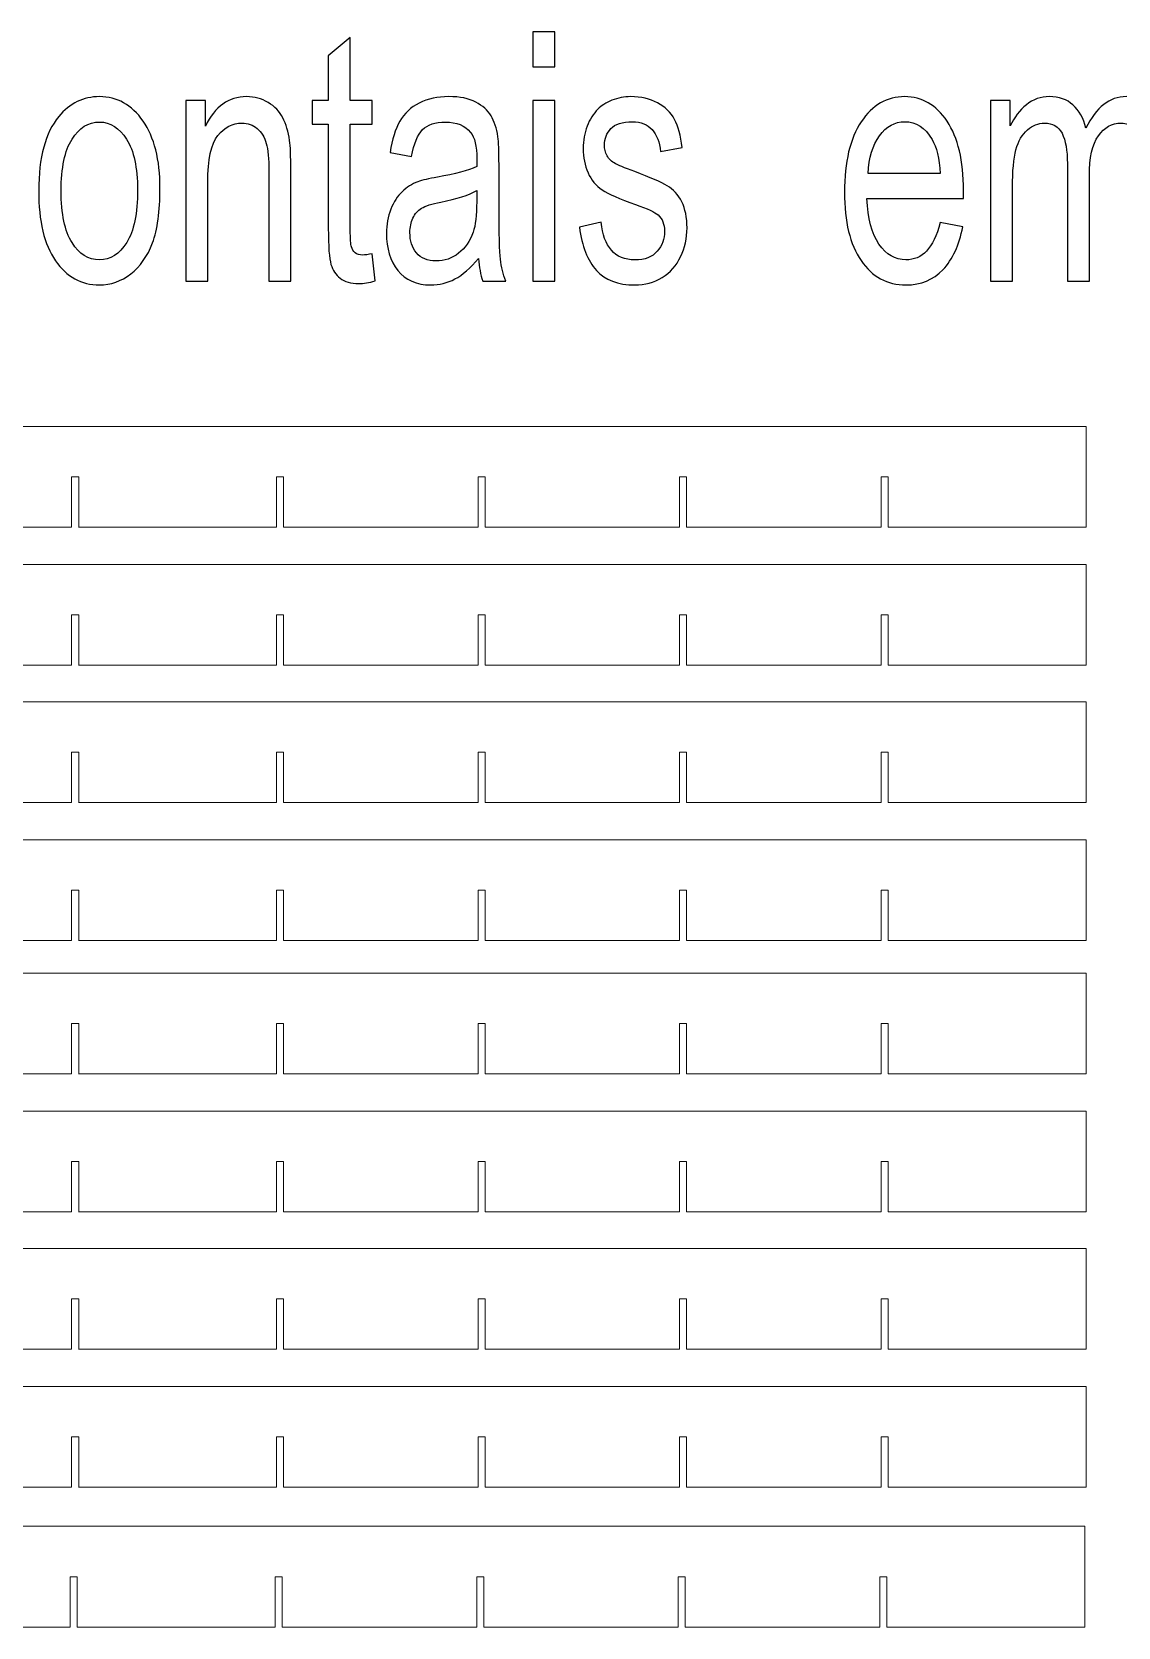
# Model space of a CAD drawing. Header units: millimetres. Extents: x -2444 to 3336, y -980 to 1690.
# Drawn here: x 481 to 1020, y 807 to 1598 of the extents above; entities that cross this region are included whole.
import ezdxf

# ---------------------------------------------------------------- set-up
doc = ezdxf.new("R2010")
doc.units = ezdxf.units.MM
doc.header["$MEASUREMENT"] = 0
doc.layers.add('Camada 1', color=7, linetype='Continuous')

msp = doc.modelspace()

# ---------------------------------------------------------------- linework, layer by layer
at = {"layer": 'Camada 1', "color": 250}
for points, knots in [([(649.6228, 1487.9128), (649.6228, 1487.9128), (651.1094, 1474.503), (651.1094, 1474.503), (651.1094, 1474.503), (648.0538, 1473.6109), (645.3078, 1473.1505), (642.9128, 1473.1505), (642.9128, 1473.1505), (638.9695, 1473.1505), (635.9139, 1474.0138), (633.7254, 1475.7691), (633.7254, 1475.7691), (631.5576, 1477.5245), (630.0297, 1479.7978), (629.1419, 1482.6467), (629.1419, 1482.6467), (628.2542, 1485.4956), (627.8207, 1491.4811), (627.8207, 1500.6032), (627.8207, 1500.6032), (627.8207, 1500.6032), (627.8207, 1552.2282), (627.8207, 1552.2282), (627.8207, 1552.2282), (627.8207, 1552.2282), (619.7686, 1552.2282), (619.7686, 1552.2282), (619.7686, 1552.2282), (619.7686, 1552.2282), (619.7686, 1563.969), (619.7686, 1563.969), (619.7686, 1563.969), (619.7686, 1563.969), (627.8207, 1563.969), (627.8207, 1563.969), (627.8207, 1563.969), (627.8207, 1563.969), (627.8207, 1586.1268), (627.8207, 1586.1268), (627.8207, 1586.1268), (627.8207, 1586.1268), (638.7217, 1595.249), (638.7217, 1595.249), (638.7217, 1595.249), (638.7217, 1595.249), (638.7217, 1563.969), (638.7217, 1563.969), (638.7217, 1563.969), (638.7217, 1563.969), (649.6228, 1563.969), (649.6228, 1563.969), (649.6228, 1563.969), (649.6228, 1563.969), (649.6228, 1552.2282), (649.6228, 1552.2282), (649.6228, 1552.2282), (649.6228, 1552.2282), (638.7217, 1552.2282), (638.7217, 1552.2282), (638.7217, 1552.2282), (638.7217, 1552.2282), (638.7217, 1499.7399), (638.7217, 1499.7399), (638.7217, 1499.7399), (638.7217, 1495.3947), (638.9075, 1492.6034), (639.2998, 1491.366), (639.2998, 1491.366), (639.6714, 1490.1286), (640.2908, 1489.1502), (641.1579, 1488.402), (641.1579, 1488.402), (642.0251, 1487.6826), (643.2638, 1487.3085), (644.8742, 1487.3085), (644.8742, 1487.3085), (646.0717, 1487.3085), (647.6614, 1487.5099), (649.6228, 1487.9128)], [0, 0, 0, 0, 0.04761905, 0.04761905, 0.04761905, 0.04761905, 0.0952381, 0.0952381, 0.0952381, 0.0952381, 0.14285714, 0.14285714, 0.14285714, 0.14285714, 0.19047619, 0.19047619, 0.19047619, 0.19047619, 0.23809524, 0.23809524, 0.23809524, 0.23809524, 0.28571429, 0.28571429, 0.28571429, 0.28571429, 0.33333333, 0.33333333, 0.33333333, 0.33333333, 0.38095238, 0.38095238, 0.38095238, 0.38095238, 0.42857143, 0.42857143, 0.42857143, 0.42857143, 0.47619048, 0.47619048, 0.47619048, 0.47619048, 0.52380952, 0.52380952, 0.52380952, 0.52380952, 0.57142857, 0.57142857, 0.57142857, 0.57142857, 0.61904762, 0.61904762, 0.61904762, 0.61904762, 0.66666667, 0.66666667, 0.66666667, 0.66666667, 0.71428571, 0.71428571, 0.71428571, 0.71428571, 0.76190476, 0.76190476, 0.76190476, 0.76190476, 0.80952381, 0.80952381, 0.80952381, 0.80952381, 0.85714286, 0.85714286, 0.85714286, 0.85714286, 0.9047619, 0.9047619, 0.9047619, 0.9047619, 1, 1, 1, 1]), ([(729.2752, 1580.7169), (729.2752, 1580.7169), (729.2752, 1597.9827), (729.2752, 1597.9827), (729.2752, 1597.9827), (729.2752, 1597.9827), (740.1763, 1597.9827), (740.1763, 1597.9827), (740.1763, 1597.9827), (740.1763, 1597.9827), (740.1763, 1580.7169), (740.1763, 1580.7169), (740.1763, 1580.7169), (740.1763, 1580.7169), (729.2752, 1580.7169), (729.2752, 1580.7169)], [0, 0, 0, 0, 0.2, 0.2, 0.2, 0.2, 0.4, 0.4, 0.4, 0.4, 0.6, 0.6, 0.6, 0.6, 1, 1, 1, 1]), ([(484.0829, 1519.164), (484.0829, 1535.7105), (487.3864, 1547.9693), (494.0137, 1555.9403), (494.0137, 1555.9403), (499.5262, 1562.5589), (506.2774, 1565.8682), (514.2262, 1565.8682), (514.2262, 1565.8682), (523.042, 1565.8682), (530.2682, 1561.8395), (535.8839, 1553.7821), (535.8839, 1553.7821), (541.479, 1545.7535), (544.2868, 1534.617), (544.2868, 1520.4302), (544.2868, 1520.4302), (544.2868, 1508.9196), (543.0481, 1499.8838), (540.5705, 1493.294), (540.5705, 1493.294), (538.093, 1486.7042), (534.48, 1481.582), (529.7314, 1477.9274), (529.7314, 1477.9274), (525.0034, 1474.2728), (519.8213, 1472.4599), (514.2262, 1472.4599), (514.2262, 1472.4599), (505.2245, 1472.4599), (497.9571, 1476.4598), (492.4033, 1484.4884), (492.4033, 1484.4884), (486.8496, 1492.517), (484.0829, 1504.0852), (484.0829, 1519.164)], [0, 0, 0, 0, 0.1, 0.1, 0.1, 0.1, 0.2, 0.2, 0.2, 0.2, 0.3, 0.3, 0.3, 0.3, 0.4, 0.4, 0.4, 0.4, 0.5, 0.5, 0.5, 0.5, 0.6, 0.6, 0.6, 0.6, 0.7, 0.7, 0.7, 0.7, 0.8, 0.8, 0.8, 0.8, 1, 1, 1, 1]), ([(557.0667, 1474.3591), (557.0667, 1474.3591), (557.0667, 1563.969), (557.0667, 1563.969), (557.0667, 1563.969), (557.0667, 1563.969), (566.8529, 1563.969), (566.8529, 1563.969), (566.8529, 1563.969), (566.8529, 1563.969), (566.8529, 1551.2498), (566.8529, 1551.2498), (566.8529, 1551.2498), (571.5602, 1561.005), (578.3734, 1565.8682), (587.2718, 1565.8682), (587.2718, 1565.8682), (591.1533, 1565.8682), (594.7044, 1564.8898), (597.9458, 1562.9618), (597.9458, 1562.9618), (601.1872, 1561.0338), (603.6235, 1558.4727), (605.2339, 1555.336), (605.2339, 1555.336), (606.8443, 1552.1994), (607.9798, 1548.4585), (608.6198, 1544.142), (608.6198, 1544.142), (609.0121, 1541.3219), (609.2186, 1536.4011), (609.2186, 1529.3797), (609.2186, 1529.3797), (609.2186, 1529.3797), (609.2186, 1474.3591), (609.2186, 1474.3591), (609.2186, 1474.3591), (609.2186, 1474.3591), (598.3174, 1474.3591), (598.3174, 1474.3591), (598.3174, 1474.3591), (598.3174, 1474.3591), (598.3174, 1528.8041), (598.3174, 1528.8041), (598.3174, 1528.8041), (598.3174, 1534.9911), (597.9045, 1539.6241), (597.0581, 1542.6744), (597.0581, 1542.6744), (596.2115, 1545.7247), (594.7044, 1548.1707), (592.5572, 1550.0124), (592.5572, 1550.0124), (590.41, 1551.8253), (587.8705, 1552.7462), (584.9801, 1552.7462), (584.9801, 1552.7462), (580.3554, 1552.7462), (576.3708, 1550.703), (573.0054, 1546.588), (573.0054, 1546.588), (569.6401, 1542.5017), (567.9678, 1534.7033), (567.9678, 1523.2503), (567.9678, 1523.2503), (567.9678, 1523.2503), (567.9678, 1474.3591), (567.9678, 1474.3591), (567.9678, 1474.3591), (567.9678, 1474.3591), (557.0667, 1474.3591), (557.0667, 1474.3591)], [0, 0, 0, 0, 0.05263158, 0.05263158, 0.05263158, 0.05263158, 0.10526316, 0.10526316, 0.10526316, 0.10526316, 0.15789474, 0.15789474, 0.15789474, 0.15789474, 0.21052632, 0.21052632, 0.21052632, 0.21052632, 0.26315789, 0.26315789, 0.26315789, 0.26315789, 0.31578947, 0.31578947, 0.31578947, 0.31578947, 0.36842105, 0.36842105, 0.36842105, 0.36842105, 0.42105263, 0.42105263, 0.42105263, 0.42105263, 0.47368421, 0.47368421, 0.47368421, 0.47368421, 0.52631579, 0.52631579, 0.52631579, 0.52631579, 0.57894737, 0.57894737, 0.57894737, 0.57894737, 0.63157895, 0.63157895, 0.63157895, 0.63157895, 0.68421053, 0.68421053, 0.68421053, 0.68421053, 0.73684211, 0.73684211, 0.73684211, 0.73684211, 0.78947368, 0.78947368, 0.78947368, 0.78947368, 0.84210526, 0.84210526, 0.84210526, 0.84210526, 0.89473684, 0.89473684, 0.89473684, 0.89473684, 1, 1, 1, 1]), ([(702.3734, 1485.5819), (698.3268, 1480.7762), (694.4247, 1477.4094), (690.6878, 1475.4238), (690.6878, 1475.4238), (686.9509, 1473.4383), (682.9455, 1472.4599), (678.6511, 1472.4599), (678.6511, 1472.4599), (671.5902, 1472.4599), (666.1603, 1474.8483), (662.3614, 1479.654), (662.3614, 1479.654), (658.5625, 1484.4309), (656.6631, 1490.5602), (656.6631, 1498.0133), (656.6631, 1498.0133), (656.6631, 1502.3874), (657.3857, 1506.3873), (658.8103, 1510.0131), (658.8103, 1510.0131), (660.2555, 1513.639), (662.1343, 1516.5166), (664.4466, 1518.7036), (664.4466, 1518.7036), (666.7797, 1520.8906), (669.3811, 1522.5597), (672.2922, 1523.6819), (672.2922, 1523.6819), (674.4393, 1524.4589), (677.6807, 1525.2071), (681.9958, 1525.9553), (681.9958, 1525.9553), (690.791, 1527.3941), (697.2945, 1529.1495), (701.4443, 1531.1638), (701.4443, 1531.1638), (701.4856, 1533.2357), (701.5063, 1534.5594), (701.5063, 1535.1062), (701.5063, 1535.1062), (701.5063, 1541.2643), (700.474, 1545.6096), (698.4094, 1548.1419), (698.4094, 1548.1419), (695.6222, 1551.5663), (691.4723, 1553.2641), (685.9805, 1553.2641), (685.9805, 1553.2641), (680.8396, 1553.2641), (677.0408, 1551.998), (674.6045, 1549.4944), (674.6045, 1549.4944), (672.1477, 1546.9909), (670.3514, 1542.5593), (669.1746, 1536.1709), (669.1746, 1536.1709), (669.1746, 1536.1709), (658.5212, 1538.2428), (658.5212, 1538.2428), (658.5212, 1538.2428), (659.4916, 1544.6024), (661.0814, 1549.7534), (663.3111, 1553.667), (663.3111, 1553.667), (665.5409, 1557.5806), (668.7617, 1560.5733), (672.9735, 1562.7028), (672.9735, 1562.7028), (677.1646, 1564.8035), (682.0577, 1565.8682), (687.5908, 1565.8682), (687.5908, 1565.8682), (693.0827, 1565.8682), (697.5629, 1564.9761), (701.0108, 1563.1632), (701.0108, 1563.1632), (704.438, 1561.3503), (706.9775, 1559.1057), (708.5879, 1556.372), (708.5879, 1556.372), (710.1983, 1553.6382), (711.3338, 1550.185), (711.9945, 1546.0125), (711.9945, 1546.0125), (712.3454, 1543.4226), (712.5313, 1538.7608), (712.5313, 1532.0559), (712.5313, 1532.0559), (712.5313, 1532.0559), (712.5313, 1511.9124), (712.5313, 1511.9124), (712.5313, 1511.9124), (712.5313, 1497.8407), (712.7583, 1488.9488), (713.2126, 1485.179), (713.2126, 1485.179), (713.6461, 1481.4093), (714.5546, 1477.8123), (715.8759, 1474.3591), (715.8759, 1474.3591), (715.8759, 1474.3591), (704.4793, 1474.3591), (704.4793, 1474.3591), (704.4793, 1474.3591), (703.3851, 1477.5533), (702.6831, 1481.2942), (702.3734, 1485.5819)], [0, 0, 0, 0, 0.03571429, 0.03571429, 0.03571429, 0.03571429, 0.07142857, 0.07142857, 0.07142857, 0.07142857, 0.10714286, 0.10714286, 0.10714286, 0.10714286, 0.14285714, 0.14285714, 0.14285714, 0.14285714, 0.17857143, 0.17857143, 0.17857143, 0.17857143, 0.21428571, 0.21428571, 0.21428571, 0.21428571, 0.25, 0.25, 0.25, 0.25, 0.28571429, 0.28571429, 0.28571429, 0.28571429, 0.32142857, 0.32142857, 0.32142857, 0.32142857, 0.35714286, 0.35714286, 0.35714286, 0.35714286, 0.39285714, 0.39285714, 0.39285714, 0.39285714, 0.42857143, 0.42857143, 0.42857143, 0.42857143, 0.46428571, 0.46428571, 0.46428571, 0.46428571, 0.5, 0.5, 0.5, 0.5, 0.53571429, 0.53571429, 0.53571429, 0.53571429, 0.57142857, 0.57142857, 0.57142857, 0.57142857, 0.60714286, 0.60714286, 0.60714286, 0.60714286, 0.64285714, 0.64285714, 0.64285714, 0.64285714, 0.67857143, 0.67857143, 0.67857143, 0.67857143, 0.71428571, 0.71428571, 0.71428571, 0.71428571, 0.75, 0.75, 0.75, 0.75, 0.78571429, 0.78571429, 0.78571429, 0.78571429, 0.82142857, 0.82142857, 0.82142857, 0.82142857, 0.85714286, 0.85714286, 0.85714286, 0.85714286, 0.89285714, 0.89285714, 0.89285714, 0.89285714, 0.92857143, 0.92857143, 0.92857143, 0.92857143, 1, 1, 1, 1]), ([(729.2752, 1474.3591), (729.2752, 1474.3591), (729.2752, 1563.969), (729.2752, 1563.969), (729.2752, 1563.969), (729.2752, 1563.969), (740.1763, 1563.969), (740.1763, 1563.969), (740.1763, 1563.969), (740.1763, 1563.969), (740.1763, 1474.3591), (740.1763, 1474.3591), (740.1763, 1474.3591), (740.1763, 1474.3591), (729.2752, 1474.3591), (729.2752, 1474.3591)], [0, 0, 0, 0, 0.2, 0.2, 0.2, 0.2, 0.4, 0.4, 0.4, 0.4, 0.6, 0.6, 0.6, 0.6, 1, 1, 1, 1]), ([(752.4607, 1501.1212), (752.4607, 1501.1212), (763.2379, 1503.5384), (763.2379, 1503.5384), (763.2379, 1503.5384), (763.8366, 1497.5241), (765.5296, 1492.9199), (768.2962, 1489.6969), (768.2962, 1489.6969), (771.0627, 1486.5028), (774.9442, 1484.8913), (779.8992, 1484.8913), (779.8992, 1484.8913), (784.9162, 1484.8913), (788.6325, 1486.3013), (791.0688, 1489.1502), (791.0688, 1489.1502), (793.4843, 1491.9703), (794.7024, 1495.3084), (794.7024, 1499.1356), (794.7024, 1499.1356), (794.7024, 1502.56), (793.6082, 1505.265), (791.4404, 1507.2218), (791.4404, 1507.2218), (789.9126, 1508.5743), (786.1963, 1510.2721), (780.2915, 1512.3728), (780.2915, 1512.3728), (772.3222, 1515.1641), (766.8097, 1517.5813), (763.7128, 1519.6245), (763.7128, 1519.6245), (760.6365, 1521.6964), (758.3035, 1524.5165), (756.7138, 1528.1423), (756.7138, 1528.1423), (755.124, 1531.7393), (754.3188, 1535.7393), (754.3188, 1540.1133), (754.3188, 1540.1133), (754.3188, 1544.1132), (754.9795, 1547.7966), (756.2802, 1551.1922), (756.2802, 1551.1922), (757.6016, 1554.5878), (759.3771, 1557.4079), (761.6275, 1559.6525), (761.6275, 1559.6525), (763.3205, 1561.3791), (765.6328, 1562.8467), (768.5439, 1564.0553), (768.5439, 1564.0553), (771.4756, 1565.2639), (774.5932, 1565.8682), (777.9379, 1565.8682), (777.9379, 1565.8682), (782.9755, 1565.8682), (787.3938, 1564.861), (791.1926, 1562.8179), (791.1926, 1562.8179), (795.0122, 1560.8036), (797.82, 1558.041), (799.6368, 1554.5878), (799.6368, 1554.5878), (801.4331, 1551.1059), (802.6925, 1546.4729), (803.3738, 1540.66), (803.3738, 1540.66), (803.3738, 1540.66), (792.7204, 1538.5881), (792.7204, 1538.5881), (792.7204, 1538.5881), (792.2455, 1543.2499), (790.8416, 1546.9045), (788.5293, 1549.5232), (788.5293, 1549.5232), (786.2169, 1552.1418), (782.9548, 1553.4368), (778.7225, 1553.4368), (778.7225, 1553.4368), (773.7467, 1553.4368), (770.175, 1552.2857), (768.0484, 1549.9836), (768.0484, 1549.9836), (765.9219, 1547.6815), (764.8483, 1544.9765), (764.8483, 1541.8974), (764.8483, 1541.8974), (764.8483, 1539.9406), (765.2819, 1538.1565), (766.1696, 1536.5738), (766.1696, 1536.5738), (767.0574, 1534.9623), (768.4407, 1533.6098), (770.3401, 1532.5451), (770.3401, 1532.5451), (771.4344, 1531.9696), (774.6139, 1530.6746), (779.9406, 1528.6603), (779.9406, 1528.6603), (787.6209, 1525.8114), (792.9888, 1523.4517), (796.0444, 1521.6388), (796.0444, 1521.6388), (799.1, 1519.8259), (801.495, 1517.1497), (803.2293, 1513.6965), (803.2293, 1513.6965), (804.9842, 1510.2146), (805.8513, 1505.8981), (805.8513, 1500.7183), (805.8513, 1500.7183), (805.8513, 1495.6825), (804.7983, 1490.9343), (802.6718, 1486.474), (802.6718, 1486.474), (800.5453, 1482.0136), (797.4897, 1478.5605), (793.505, 1476.1145), (793.505, 1476.1145), (789.4997, 1473.6685), (784.9782, 1472.4599), (779.9406, 1472.4599), (779.9406, 1472.4599), (771.5996, 1472.4599), (765.2199, 1474.8771), (760.843, 1479.6827), (760.843, 1479.6827), (756.466, 1484.5172), (753.6788, 1491.6537), (752.4607, 1501.1212)], [0, 0, 0, 0, 0.02941176, 0.02941176, 0.02941176, 0.02941176, 0.05882353, 0.05882353, 0.05882353, 0.05882353, 0.08823529, 0.08823529, 0.08823529, 0.08823529, 0.11764706, 0.11764706, 0.11764706, 0.11764706, 0.14705882, 0.14705882, 0.14705882, 0.14705882, 0.17647059, 0.17647059, 0.17647059, 0.17647059, 0.20588235, 0.20588235, 0.20588235, 0.20588235, 0.23529412, 0.23529412, 0.23529412, 0.23529412, 0.26470588, 0.26470588, 0.26470588, 0.26470588, 0.29411765, 0.29411765, 0.29411765, 0.29411765, 0.32352941, 0.32352941, 0.32352941, 0.32352941, 0.35294118, 0.35294118, 0.35294118, 0.35294118, 0.38235294, 0.38235294, 0.38235294, 0.38235294, 0.41176471, 0.41176471, 0.41176471, 0.41176471, 0.44117647, 0.44117647, 0.44117647, 0.44117647, 0.47058824, 0.47058824, 0.47058824, 0.47058824, 0.5, 0.5, 0.5, 0.5, 0.52941176, 0.52941176, 0.52941176, 0.52941176, 0.55882353, 0.55882353, 0.55882353, 0.55882353, 0.58823529, 0.58823529, 0.58823529, 0.58823529, 0.61764706, 0.61764706, 0.61764706, 0.61764706, 0.64705882, 0.64705882, 0.64705882, 0.64705882, 0.67647059, 0.67647059, 0.67647059, 0.67647059, 0.70588235, 0.70588235, 0.70588235, 0.70588235, 0.73529412, 0.73529412, 0.73529412, 0.73529412, 0.76470588, 0.76470588, 0.76470588, 0.76470588, 0.79411765, 0.79411765, 0.79411765, 0.79411765, 0.82352941, 0.82352941, 0.82352941, 0.82352941, 0.85294118, 0.85294118, 0.85294118, 0.85294118, 0.88235294, 0.88235294, 0.88235294, 0.88235294, 0.91176471, 0.91176471, 0.91176471, 0.91176471, 0.94117647, 0.94117647, 0.94117647, 0.94117647, 1, 1, 1, 1]), ([(931.4205, 1503.3658), (931.4205, 1503.3658), (942.6932, 1501.2939), (942.6932, 1501.2939), (942.6932, 1501.2939), (940.9383, 1492.1717), (937.6555, 1485.0639), (932.8657, 1480.0281), (932.8657, 1480.0281), (928.0758, 1474.9922), (921.9645, 1472.4599), (914.5113, 1472.4599), (914.5113, 1472.4599), (905.138, 1472.4599), (897.7055, 1476.4886), (892.2137, 1484.546), (892.2137, 1484.546), (886.7218, 1492.5746), (883.9759, 1503.8837), (883.9759, 1518.4158), (883.9759, 1518.4158), (883.9759, 1533.4372), (886.7424, 1545.1204), (892.2962, 1553.408), (892.2962, 1553.408), (897.85, 1561.7244), (905.0554, 1565.8682), (913.9126, 1565.8682), (913.9126, 1565.8682), (922.4808, 1565.8682), (929.4797, 1561.8107), (934.9096, 1553.667), (934.9096, 1553.667), (940.3396, 1545.5233), (943.0648, 1534.0702), (943.0648, 1519.3079), (943.0648, 1519.3079), (943.0648, 1518.4158), (943.0442, 1517.0634), (943.0028, 1515.2792), (943.0028, 1515.2792), (943.0028, 1515.2792), (895.1248, 1515.2792), (895.1248, 1515.2792), (895.1248, 1515.2792), (895.5377, 1505.4664), (897.5197, 1497.927), (901.1121, 1492.7185), (901.1121, 1492.7185), (904.6839, 1487.5099), (909.164, 1484.8913), (914.5113, 1484.8913), (914.5113, 1484.8913), (918.496, 1484.8913), (921.9026, 1486.3589), (924.7105, 1489.2941), (924.7105, 1489.2941), (927.539, 1492.2293), (929.7687, 1496.9198), (931.4205, 1503.3658)], [0, 0, 0, 0, 0.0625, 0.0625, 0.0625, 0.0625, 0.125, 0.125, 0.125, 0.125, 0.1875, 0.1875, 0.1875, 0.1875, 0.25, 0.25, 0.25, 0.25, 0.3125, 0.3125, 0.3125, 0.3125, 0.375, 0.375, 0.375, 0.375, 0.4375, 0.4375, 0.4375, 0.4375, 0.5, 0.5, 0.5, 0.5, 0.5625, 0.5625, 0.5625, 0.5625, 0.625, 0.625, 0.625, 0.625, 0.6875, 0.6875, 0.6875, 0.6875, 0.75, 0.75, 0.75, 0.75, 0.8125, 0.8125, 0.8125, 0.8125, 0.875, 0.875, 0.875, 0.875, 1, 1, 1, 1]), ([(956.4641, 1474.3591), (956.4641, 1474.3591), (956.4641, 1563.969), (956.4641, 1563.969), (956.4641, 1563.969), (956.4641, 1563.969), (966.2503, 1563.969), (966.2503, 1563.969), (966.2503, 1563.969), (966.2503, 1563.969), (966.2503, 1551.3073), (966.2503, 1551.3073), (966.2503, 1551.3073), (968.2529, 1555.6813), (970.937, 1559.2209), (974.2816, 1561.8683), (974.2816, 1561.8683), (977.6262, 1564.5445), (981.4251, 1565.8682), (985.6988, 1565.8682), (985.6988, 1565.8682), (990.4474, 1565.8682), (994.3496, 1564.4869), (997.3845, 1561.7532), (997.3845, 1561.7532), (1000.4195, 1558.9906), (1002.5667, 1555.1634), (1003.8054, 1550.2138), (1003.8054, 1550.2138), (1008.9256, 1560.6597), (1015.553, 1565.8682), (1023.7289, 1565.8682), (1023.7289, 1565.8682), (1030.1292, 1565.8682), (1035.0635, 1563.4222), (1038.4908, 1558.5014), (1038.4908, 1558.5014), (1041.9387, 1553.5807), (1043.6729, 1546.0125), (1043.6729, 1535.7968), (1043.6729, 1535.7968), (1043.6729, 1535.7968), (1043.6729, 1474.3591), (1043.6729, 1474.3591), (1043.6729, 1474.3591), (1043.6729, 1474.3591), (1032.7718, 1474.3591), (1032.7718, 1474.3591), (1032.7718, 1474.3591), (1032.7718, 1474.3591), (1032.7718, 1530.7609), (1032.7718, 1530.7609), (1032.7718, 1530.7609), (1032.7718, 1536.804), (1032.4002, 1541.178), (1031.6982, 1543.8542), (1031.6982, 1543.8542), (1030.9963, 1546.5304), (1029.7162, 1548.6599), (1027.8374, 1550.3002), (1027.8374, 1550.3002), (1025.9793, 1551.9404), (1023.7908, 1552.7462), (1021.2926, 1552.7462), (1021.2926, 1552.7462), (1016.7505, 1552.7462), (1012.9929, 1550.6455), (1009.9992, 1546.4729), (1009.9992, 1546.4729), (1007.0055, 1542.2715), (1005.519, 1535.5666), (1005.519, 1526.3581), (1005.519, 1526.3581), (1005.519, 1526.3581), (1005.519, 1474.3591), (1005.519, 1474.3591), (1005.519, 1474.3591), (1005.519, 1474.3591), (994.618, 1474.3591), (994.618, 1474.3591), (994.618, 1474.3591), (994.618, 1474.3591), (994.618, 1532.5163), (994.618, 1532.5163), (994.618, 1532.5163), (994.618, 1539.25), (993.7302, 1544.3147), (991.9546, 1547.6815), (991.9546, 1547.6815), (990.179, 1551.0483), (987.2679, 1552.7462), (983.242, 1552.7462), (983.242, 1552.7462), (980.1864, 1552.7462), (977.3578, 1551.6239), (974.7565, 1549.3793), (974.7565, 1549.3793), (972.1551, 1547.1347), (970.2763, 1543.8542), (969.0995, 1539.509), (969.0995, 1539.509), (967.9433, 1535.1925), (967.3652, 1528.948), (967.3652, 1520.8043), (967.3652, 1520.8043), (967.3652, 1520.8043), (967.3652, 1474.3591), (967.3652, 1474.3591), (967.3652, 1474.3591), (967.3652, 1474.3591), (956.4641, 1474.3591), (956.4641, 1474.3591)], [0, 0, 0, 0, 0.03448276, 0.03448276, 0.03448276, 0.03448276, 0.06896552, 0.06896552, 0.06896552, 0.06896552, 0.10344828, 0.10344828, 0.10344828, 0.10344828, 0.13793103, 0.13793103, 0.13793103, 0.13793103, 0.17241379, 0.17241379, 0.17241379, 0.17241379, 0.20689655, 0.20689655, 0.20689655, 0.20689655, 0.24137931, 0.24137931, 0.24137931, 0.24137931, 0.27586207, 0.27586207, 0.27586207, 0.27586207, 0.31034483, 0.31034483, 0.31034483, 0.31034483, 0.34482759, 0.34482759, 0.34482759, 0.34482759, 0.37931034, 0.37931034, 0.37931034, 0.37931034, 0.4137931, 0.4137931, 0.4137931, 0.4137931, 0.44827586, 0.44827586, 0.44827586, 0.44827586, 0.48275862, 0.48275862, 0.48275862, 0.48275862, 0.51724138, 0.51724138, 0.51724138, 0.51724138, 0.55172414, 0.55172414, 0.55172414, 0.55172414, 0.5862069, 0.5862069, 0.5862069, 0.5862069, 0.62068966, 0.62068966, 0.62068966, 0.62068966, 0.65517241, 0.65517241, 0.65517241, 0.65517241, 0.68965517, 0.68965517, 0.68965517, 0.68965517, 0.72413793, 0.72413793, 0.72413793, 0.72413793, 0.75862069, 0.75862069, 0.75862069, 0.75862069, 0.79310345, 0.79310345, 0.79310345, 0.79310345, 0.82758621, 0.82758621, 0.82758621, 0.82758621, 0.86206897, 0.86206897, 0.86206897, 0.86206897, 0.89655172, 0.89655172, 0.89655172, 0.89655172, 0.93103448, 0.93103448, 0.93103448, 0.93103448, 1, 1, 1, 1]), ([(495.2318, 1519.1353), (495.2318, 1507.6822), (497.0281, 1499.1068), (500.6205, 1493.4379), (500.6205, 1493.4379), (504.2335, 1487.7401), (508.755, 1484.8913), (514.2262, 1484.8913), (514.2262, 1484.8913), (519.6354, 1484.8913), (524.1363, 1487.7401), (527.7493, 1493.4667), (527.7493, 1493.4667), (531.3417, 1499.1932), (533.138, 1507.9124), (533.138, 1519.6245), (533.138, 1519.6245), (533.138, 1530.6746), (531.3211, 1539.0486), (527.7081, 1544.7175), (527.7081, 1544.7175), (524.095, 1550.4153), (519.5941, 1553.2641), (514.2262, 1553.2641), (514.2262, 1553.2641), (508.755, 1553.2641), (504.2335, 1550.444), (500.6205, 1544.7751), (500.6205, 1544.7751), (497.0281, 1539.1061), (495.2318, 1530.5595), (495.2318, 1519.1353)], [0, 0, 0, 0, 0.11111111, 0.11111111, 0.11111111, 0.11111111, 0.22222222, 0.22222222, 0.22222222, 0.22222222, 0.33333333, 0.33333333, 0.33333333, 0.33333333, 0.44444444, 0.44444444, 0.44444444, 0.44444444, 0.55555556, 0.55555556, 0.55555556, 0.55555556, 0.66666667, 0.66666667, 0.66666667, 0.66666667, 0.77777778, 0.77777778, 0.77777778, 0.77777778, 1, 1, 1, 1]), ([(895.7441, 1527.7106), (895.7441, 1527.7106), (931.5443, 1527.7106), (931.5443, 1527.7106), (931.5443, 1527.7106), (931.0695, 1535.2501), (929.6862, 1540.8903), (927.4358, 1544.66), (927.4358, 1544.66), (923.9879, 1550.5016), (919.4871, 1553.4368), (913.9746, 1553.4368), (913.9746, 1553.4368), (908.9782, 1553.4368), (904.787, 1551.1059), (901.3805, 1546.4441), (901.3805, 1546.4441), (897.9945, 1541.7823), (896.1157, 1535.5378), (895.7441, 1527.7106)], [0, 0, 0, 0, 0.16666667, 0.16666667, 0.16666667, 0.16666667, 0.33333333, 0.33333333, 0.33333333, 0.33333333, 0.5, 0.5, 0.5, 0.5, 0.66666667, 0.66666667, 0.66666667, 0.66666667, 1, 1, 1, 1]), ([(701.5063, 1519.2504), (697.5423, 1517.0058), (691.5962, 1515.1066), (683.6681, 1513.5526), (683.6681, 1513.5526), (679.1672, 1512.6606), (675.9878, 1511.6534), (674.1296, 1510.5311), (674.1296, 1510.5311), (672.2715, 1509.4088), (670.8469, 1507.7686), (669.8353, 1505.6391), (669.8353, 1505.6391), (668.8236, 1503.4809), (668.3074, 1501.0924), (668.3074, 1498.445), (668.3074, 1498.445), (668.3074, 1494.4451), (669.4017, 1491.0782), (671.6109, 1488.402), (671.6109, 1488.402), (673.8199, 1485.7258), (677.0408, 1484.3733), (681.2731, 1484.3733), (681.2731, 1484.3733), (685.4643, 1484.3733), (689.2012, 1485.6395), (692.484, 1488.2006), (692.484, 1488.2006), (695.746, 1490.7329), (698.1616, 1494.2149), (699.6894, 1498.6176), (699.6894, 1498.6176), (700.8663, 1502.042), (701.4443, 1507.0779), (701.4443, 1513.7253), (701.4443, 1513.7253), (701.4443, 1513.7253), (701.5063, 1519.2504), (701.5063, 1519.2504)], [0, 0, 0, 0, 0.09090909, 0.09090909, 0.09090909, 0.09090909, 0.18181818, 0.18181818, 0.18181818, 0.18181818, 0.27272727, 0.27272727, 0.27272727, 0.27272727, 0.36363636, 0.36363636, 0.36363636, 0.36363636, 0.45454545, 0.45454545, 0.45454545, 0.45454545, 0.54545455, 0.54545455, 0.54545455, 0.54545455, 0.63636364, 0.63636364, 0.63636364, 0.63636364, 0.72727273, 0.72727273, 0.72727273, 0.72727273, 0.81818182, 0.81818182, 0.81818182, 0.81818182, 1, 1, 1, 1])]:
    msp.add_open_spline(points, degree=3, knots=knots, dxfattribs=at)
at = {"layer": 'Camada 1', "lineweight": 15}
for points in [[(503.8728, 1402.3008), (503.8728, 1402.3008), (0.4873, 1402.301), (0.4873, 1402.301)], [(1003.8728, 1402.3008), (1003.8728, 1402.3008), (503.8728, 1402.3008), (503.8728, 1402.3008)], [(1003.8728, 1352.3008), (1003.8728, 1352.3008), (1003.8728, 1402.3008), (1003.8728, 1402.3008)], [(500.425, 1377.314), (500.425, 1377.314), (500.4315, 1352.301), (500.4315, 1352.301)], [(503.925, 1377.314), (503.925, 1377.314), (500.425, 1377.314), (500.425, 1377.314)], [(503.925, 1352.314), (503.925, 1352.314), (503.925, 1377.314), (503.925, 1377.314)], [(602.1228, 1377.3008), (602.1228, 1377.3008), (602.1228, 1352.3008), (602.1228, 1352.3008)], [(605.6228, 1377.3008), (605.6228, 1377.3008), (602.1228, 1377.3008), (602.1228, 1377.3008)], [(605.6228, 1352.3008), (605.6228, 1352.3008), (605.6228, 1377.3008), (605.6228, 1377.3008)], [(702.1228, 1377.3008), (702.1228, 1377.3008), (702.1228, 1352.3008), (702.1228, 1352.3008)], [(705.6228, 1377.3008), (705.6228, 1377.3008), (702.1228, 1377.3008), (702.1228, 1377.3008)], [(705.6228, 1352.3008), (705.6228, 1352.3008), (705.6228, 1377.3008), (705.6228, 1377.3008)], [(802.1228, 1377.3008), (802.1228, 1377.3008), (802.1228, 1352.3008), (802.1228, 1352.3008)], [(805.6228, 1377.3008), (805.6228, 1377.3008), (802.1228, 1377.3008), (802.1228, 1377.3008)], [(805.6228, 1352.3008), (805.6228, 1352.3008), (805.6228, 1377.3008), (805.6228, 1377.3008)], [(902.1228, 1377.3008), (902.1228, 1377.3008), (902.1228, 1352.3008), (902.1228, 1352.3008)], [(905.6228, 1377.3008), (905.6228, 1377.3008), (902.1228, 1377.3008), (902.1228, 1377.3008)], [(905.6228, 1352.3008), (905.6228, 1352.3008), (905.6228, 1377.3008), (905.6228, 1377.3008)], [(402.2373, 1352.301), (402.2373, 1352.301), (500.4315, 1352.301), (500.4315, 1352.301)], [(503.91, 1352.3008), (503.91, 1352.3008), (602.1228, 1352.3008), (602.1228, 1352.3008)], [(605.6228, 1352.3008), (605.6228, 1352.3008), (702.1228, 1352.3008), (702.1228, 1352.3008)], [(705.6228, 1352.3008), (705.6228, 1352.3008), (802.1228, 1352.3008), (802.1228, 1352.3008)], [(805.6228, 1352.3008), (805.6228, 1352.3008), (902.1228, 1352.3008), (902.1228, 1352.3008)], [(905.6228, 1352.3008), (905.6228, 1352.3008), (1003.8728, 1352.3008), (1003.8728, 1352.3008)], [(503.873, 1333.8193), (503.873, 1333.8193), (0.4875, 1333.8195), (0.4875, 1333.8195)], [(1003.873, 1333.8193), (1003.873, 1333.8193), (503.873, 1333.8193), (503.873, 1333.8193)], [(1003.873, 1283.8193), (1003.873, 1283.8193), (1003.873, 1333.8193), (1003.873, 1333.8193)], [(500.4252, 1308.8325), (500.4252, 1308.8325), (500.4317, 1283.8195), (500.4317, 1283.8195)], [(503.9252, 1308.8325), (503.9252, 1308.8325), (500.4252, 1308.8325), (500.4252, 1308.8325)], [(503.9252, 1283.8325), (503.9252, 1283.8325), (503.9252, 1308.8325), (503.9252, 1308.8325)], [(602.123, 1308.8193), (602.123, 1308.8193), (602.123, 1283.8193), (602.123, 1283.8193)], [(605.623, 1308.8193), (605.623, 1308.8193), (602.123, 1308.8193), (602.123, 1308.8193)], [(605.623, 1283.8193), (605.623, 1283.8193), (605.623, 1308.8193), (605.623, 1308.8193)], [(702.123, 1308.8193), (702.123, 1308.8193), (702.123, 1283.8193), (702.123, 1283.8193)], [(705.623, 1308.8193), (705.623, 1308.8193), (702.123, 1308.8193), (702.123, 1308.8193)], [(705.623, 1283.8193), (705.623, 1283.8193), (705.623, 1308.8193), (705.623, 1308.8193)], [(802.123, 1308.8193), (802.123, 1308.8193), (802.123, 1283.8193), (802.123, 1283.8193)], [(805.623, 1308.8193), (805.623, 1308.8193), (802.123, 1308.8193), (802.123, 1308.8193)], [(805.623, 1283.8193), (805.623, 1283.8193), (805.623, 1308.8193), (805.623, 1308.8193)], [(902.123, 1308.8193), (902.123, 1308.8193), (902.123, 1283.8193), (902.123, 1283.8193)], [(905.623, 1308.8193), (905.623, 1308.8193), (902.123, 1308.8193), (902.123, 1308.8193)], [(905.623, 1283.8193), (905.623, 1283.8193), (905.623, 1308.8193), (905.623, 1308.8193)], [(402.2375, 1283.8195), (402.2375, 1283.8195), (500.4317, 1283.8195), (500.4317, 1283.8195)], [(503.9102, 1283.8193), (503.9102, 1283.8193), (602.123, 1283.8193), (602.123, 1283.8193)], [(605.623, 1283.8193), (605.623, 1283.8193), (702.123, 1283.8193), (702.123, 1283.8193)], [(705.623, 1283.8193), (705.623, 1283.8193), (802.123, 1283.8193), (802.123, 1283.8193)], [(805.623, 1283.8193), (805.623, 1283.8193), (902.123, 1283.8193), (902.123, 1283.8193)], [(905.623, 1283.8193), (905.623, 1283.8193), (1003.873, 1283.8193), (1003.873, 1283.8193)], [(503.873, 1265.6991), (503.873, 1265.6991), (0.4875, 1265.6993), (0.4875, 1265.6993)], [(1003.873, 1265.6991), (1003.873, 1265.6991), (503.873, 1265.6991), (503.873, 1265.6991)], [(1003.873, 1215.6991), (1003.873, 1215.6991), (1003.873, 1265.6991), (1003.873, 1265.6991)], [(500.4252, 1240.7123), (500.4252, 1240.7123), (500.4317, 1215.6993), (500.4317, 1215.6993)], [(503.9252, 1240.7123), (503.9252, 1240.7123), (500.4252, 1240.7123), (500.4252, 1240.7123)], [(503.9252, 1215.7123), (503.9252, 1215.7123), (503.9252, 1240.7123), (503.9252, 1240.7123)], [(602.123, 1240.6991), (602.123, 1240.6991), (602.123, 1215.6991), (602.123, 1215.6991)], [(605.623, 1240.6991), (605.623, 1240.6991), (602.123, 1240.6991), (602.123, 1240.6991)], [(605.623, 1215.6991), (605.623, 1215.6991), (605.623, 1240.6991), (605.623, 1240.6991)], [(702.123, 1240.6991), (702.123, 1240.6991), (702.123, 1215.6991), (702.123, 1215.6991)], [(705.623, 1240.6991), (705.623, 1240.6991), (702.123, 1240.6991), (702.123, 1240.6991)], [(705.623, 1215.6991), (705.623, 1215.6991), (705.623, 1240.6991), (705.623, 1240.6991)], [(802.123, 1240.6991), (802.123, 1240.6991), (802.123, 1215.6991), (802.123, 1215.6991)], [(805.623, 1240.6991), (805.623, 1240.6991), (802.123, 1240.6991), (802.123, 1240.6991)], [(805.623, 1215.6991), (805.623, 1215.6991), (805.623, 1240.6991), (805.623, 1240.6991)], [(902.123, 1240.6991), (902.123, 1240.6991), (902.123, 1215.6991), (902.123, 1215.6991)], [(905.623, 1240.6991), (905.623, 1240.6991), (902.123, 1240.6991), (902.123, 1240.6991)], [(905.623, 1215.6991), (905.623, 1215.6991), (905.623, 1240.6991), (905.623, 1240.6991)], [(402.2375, 1215.6993), (402.2375, 1215.6993), (500.4317, 1215.6993), (500.4317, 1215.6993)], [(503.9102, 1215.6991), (503.9102, 1215.6991), (602.123, 1215.6991), (602.123, 1215.6991)], [(605.623, 1215.6991), (605.623, 1215.6991), (702.123, 1215.6991), (702.123, 1215.6991)], [(705.623, 1215.6991), (705.623, 1215.6991), (802.123, 1215.6991), (802.123, 1215.6991)], [(805.623, 1215.6991), (805.623, 1215.6991), (902.123, 1215.6991), (902.123, 1215.6991)], [(905.623, 1215.6991), (905.623, 1215.6991), (1003.873, 1215.6991), (1003.873, 1215.6991)], [(503.8732, 1197.2176), (503.8732, 1197.2176), (0.4877, 1197.2178), (0.4877, 1197.2178)], [(1003.8732, 1197.2176), (1003.8732, 1197.2176), (503.8732, 1197.2176), (503.8732, 1197.2176)], [(1003.8732, 1147.2176), (1003.8732, 1147.2176), (1003.8732, 1197.2176), (1003.8732, 1197.2176)], [(500.4254, 1172.2308), (500.4254, 1172.2308), (500.4319, 1147.2178), (500.4319, 1147.2178)], [(503.9254, 1172.2308), (503.9254, 1172.2308), (500.4254, 1172.2308), (500.4254, 1172.2308)], [(503.9254, 1147.2308), (503.9254, 1147.2308), (503.9254, 1172.2308), (503.9254, 1172.2308)], [(602.1232, 1172.2176), (602.1232, 1172.2176), (602.1232, 1147.2176), (602.1232, 1147.2176)], [(605.6232, 1172.2176), (605.6232, 1172.2176), (602.1232, 1172.2176), (602.1232, 1172.2176)], [(605.6232, 1147.2176), (605.6232, 1147.2176), (605.6232, 1172.2176), (605.6232, 1172.2176)], [(702.1232, 1172.2176), (702.1232, 1172.2176), (702.1232, 1147.2176), (702.1232, 1147.2176)], [(705.6232, 1172.2176), (705.6232, 1172.2176), (702.1232, 1172.2176), (702.1232, 1172.2176)], [(705.6232, 1147.2176), (705.6232, 1147.2176), (705.6232, 1172.2176), (705.6232, 1172.2176)], [(802.1232, 1172.2176), (802.1232, 1172.2176), (802.1232, 1147.2176), (802.1232, 1147.2176)], [(805.6232, 1172.2176), (805.6232, 1172.2176), (802.1232, 1172.2176), (802.1232, 1172.2176)], [(805.6232, 1147.2176), (805.6232, 1147.2176), (805.6232, 1172.2176), (805.6232, 1172.2176)], [(902.1232, 1172.2176), (902.1232, 1172.2176), (902.1232, 1147.2176), (902.1232, 1147.2176)], [(905.6232, 1172.2176), (905.6232, 1172.2176), (902.1232, 1172.2176), (902.1232, 1172.2176)], [(905.6232, 1147.2176), (905.6232, 1147.2176), (905.6232, 1172.2176), (905.6232, 1172.2176)], [(402.2377, 1147.2178), (402.2377, 1147.2178), (500.4319, 1147.2178), (500.4319, 1147.2178)], [(503.9104, 1147.2176), (503.9104, 1147.2176), (602.1232, 1147.2176), (602.1232, 1147.2176)], [(605.6232, 1147.2176), (605.6232, 1147.2176), (702.1232, 1147.2176), (702.1232, 1147.2176)], [(705.6232, 1147.2176), (705.6232, 1147.2176), (802.1232, 1147.2176), (802.1232, 1147.2176)], [(805.6232, 1147.2176), (805.6232, 1147.2176), (902.1232, 1147.2176), (902.1232, 1147.2176)], [(905.6232, 1147.2176), (905.6232, 1147.2176), (1003.8732, 1147.2176), (1003.8732, 1147.2176)], [(503.873, 1131.1088), (503.873, 1131.1088), (0.4875, 1131.109), (0.4875, 1131.109)], [(1003.873, 1131.1088), (1003.873, 1131.1088), (503.873, 1131.1088), (503.873, 1131.1088)], [(1003.873, 1081.1088), (1003.873, 1081.1088), (1003.873, 1131.1088), (1003.873, 1131.1088)], [(500.4252, 1106.122), (500.4252, 1106.122), (500.4317, 1081.109), (500.4317, 1081.109)], [(503.9252, 1106.122), (503.9252, 1106.122), (500.4252, 1106.122), (500.4252, 1106.122)], [(503.9252, 1081.122), (503.9252, 1081.122), (503.9252, 1106.122), (503.9252, 1106.122)], [(602.123, 1106.1088), (602.123, 1106.1088), (602.123, 1081.1088), (602.123, 1081.1088)], [(605.623, 1106.1088), (605.623, 1106.1088), (602.123, 1106.1088), (602.123, 1106.1088)], [(605.623, 1081.1088), (605.623, 1081.1088), (605.623, 1106.1088), (605.623, 1106.1088)], [(702.123, 1106.1088), (702.123, 1106.1088), (702.123, 1081.1088), (702.123, 1081.1088)], [(705.623, 1106.1088), (705.623, 1106.1088), (702.123, 1106.1088), (702.123, 1106.1088)], [(705.623, 1081.1088), (705.623, 1081.1088), (705.623, 1106.1088), (705.623, 1106.1088)], [(802.123, 1106.1088), (802.123, 1106.1088), (802.123, 1081.1088), (802.123, 1081.1088)], [(805.623, 1106.1088), (805.623, 1106.1088), (802.123, 1106.1088), (802.123, 1106.1088)], [(805.623, 1081.1088), (805.623, 1081.1088), (805.623, 1106.1088), (805.623, 1106.1088)], [(902.123, 1106.1088), (902.123, 1106.1088), (902.123, 1081.1088), (902.123, 1081.1088)], [(905.623, 1106.1088), (905.623, 1106.1088), (902.123, 1106.1088), (902.123, 1106.1088)], [(905.623, 1081.1088), (905.623, 1081.1088), (905.623, 1106.1088), (905.623, 1106.1088)], [(402.2375, 1081.109), (402.2375, 1081.109), (500.4317, 1081.109), (500.4317, 1081.109)], [(503.9102, 1081.1088), (503.9102, 1081.1088), (602.123, 1081.1088), (602.123, 1081.1088)], [(605.623, 1081.1088), (605.623, 1081.1088), (702.123, 1081.1088), (702.123, 1081.1088)], [(705.623, 1081.1088), (705.623, 1081.1088), (802.123, 1081.1088), (802.123, 1081.1088)], [(805.623, 1081.1088), (805.623, 1081.1088), (902.123, 1081.1088), (902.123, 1081.1088)], [(905.623, 1081.1088), (905.623, 1081.1088), (1003.873, 1081.1088), (1003.873, 1081.1088)], [(503.8732, 1062.6273), (503.8732, 1062.6273), (0.4877, 1062.6275), (0.4877, 1062.6275)], [(1003.8732, 1062.6273), (1003.8732, 1062.6273), (503.8732, 1062.6273), (503.8732, 1062.6273)], [(1003.8732, 1012.6273), (1003.8732, 1012.6273), (1003.8732, 1062.6273), (1003.8732, 1062.6273)], [(500.4254, 1037.6405), (500.4254, 1037.6405), (500.4319, 1012.6275), (500.4319, 1012.6275)], [(503.9254, 1037.6405), (503.9254, 1037.6405), (500.4254, 1037.6405), (500.4254, 1037.6405)], [(503.9254, 1012.6405), (503.9254, 1012.6405), (503.9254, 1037.6405), (503.9254, 1037.6405)], [(602.1232, 1037.6273), (602.1232, 1037.6273), (602.1232, 1012.6273), (602.1232, 1012.6273)], [(605.6232, 1037.6273), (605.6232, 1037.6273), (602.1232, 1037.6273), (602.1232, 1037.6273)], [(605.6232, 1012.6273), (605.6232, 1012.6273), (605.6232, 1037.6273), (605.6232, 1037.6273)], [(702.1232, 1037.6273), (702.1232, 1037.6273), (702.1232, 1012.6273), (702.1232, 1012.6273)], [(705.6232, 1037.6273), (705.6232, 1037.6273), (702.1232, 1037.6273), (702.1232, 1037.6273)], [(705.6232, 1012.6273), (705.6232, 1012.6273), (705.6232, 1037.6273), (705.6232, 1037.6273)], [(802.1232, 1037.6273), (802.1232, 1037.6273), (802.1232, 1012.6273), (802.1232, 1012.6273)], [(805.6232, 1037.6273), (805.6232, 1037.6273), (802.1232, 1037.6273), (802.1232, 1037.6273)], [(805.6232, 1012.6273), (805.6232, 1012.6273), (805.6232, 1037.6273), (805.6232, 1037.6273)], [(902.1232, 1037.6273), (902.1232, 1037.6273), (902.1232, 1012.6273), (902.1232, 1012.6273)], [(905.6232, 1037.6273), (905.6232, 1037.6273), (902.1232, 1037.6273), (902.1232, 1037.6273)], [(905.6232, 1012.6273), (905.6232, 1012.6273), (905.6232, 1037.6273), (905.6232, 1037.6273)], [(402.2377, 1012.6275), (402.2377, 1012.6275), (500.4319, 1012.6275), (500.4319, 1012.6275)], [(503.9104, 1012.6273), (503.9104, 1012.6273), (602.1232, 1012.6273), (602.1232, 1012.6273)], [(605.6232, 1012.6273), (605.6232, 1012.6273), (702.1232, 1012.6273), (702.1232, 1012.6273)], [(705.6232, 1012.6273), (705.6232, 1012.6273), (802.1232, 1012.6273), (802.1232, 1012.6273)], [(805.6232, 1012.6273), (805.6232, 1012.6273), (902.1232, 1012.6273), (902.1232, 1012.6273)], [(905.6232, 1012.6273), (905.6232, 1012.6273), (1003.8732, 1012.6273), (1003.8732, 1012.6273)], [(503.8732, 994.5071), (503.8732, 994.5071), (0.4877, 994.5073), (0.4877, 994.5073)], [(1003.8732, 994.5071), (1003.8732, 994.5071), (503.8732, 994.5071), (503.8732, 994.5071)], [(1003.8732, 944.5071), (1003.8732, 944.5071), (1003.8732, 994.5071), (1003.8732, 994.5071)], [(500.4254, 969.5203), (500.4254, 969.5203), (500.4319, 944.5073), (500.4319, 944.5073)], [(503.9254, 969.5203), (503.9254, 969.5203), (500.4254, 969.5203), (500.4254, 969.5203)], [(503.9254, 944.5203), (503.9254, 944.5203), (503.9254, 969.5203), (503.9254, 969.5203)], [(602.1232, 969.5071), (602.1232, 969.5071), (602.1232, 944.5071), (602.1232, 944.5071)], [(605.6232, 969.5071), (605.6232, 969.5071), (602.1232, 969.5071), (602.1232, 969.5071)], [(605.6232, 944.5071), (605.6232, 944.5071), (605.6232, 969.5071), (605.6232, 969.5071)], [(702.1232, 969.5071), (702.1232, 969.5071), (702.1232, 944.5071), (702.1232, 944.5071)], [(705.6232, 969.5071), (705.6232, 969.5071), (702.1232, 969.5071), (702.1232, 969.5071)], [(705.6232, 944.5071), (705.6232, 944.5071), (705.6232, 969.5071), (705.6232, 969.5071)], [(802.1232, 969.5071), (802.1232, 969.5071), (802.1232, 944.5071), (802.1232, 944.5071)], [(805.6232, 969.5071), (805.6232, 969.5071), (802.1232, 969.5071), (802.1232, 969.5071)], [(805.6232, 944.5071), (805.6232, 944.5071), (805.6232, 969.5071), (805.6232, 969.5071)], [(902.1232, 969.5071), (902.1232, 969.5071), (902.1232, 944.5071), (902.1232, 944.5071)], [(905.6232, 969.5071), (905.6232, 969.5071), (902.1232, 969.5071), (902.1232, 969.5071)], [(905.6232, 944.5071), (905.6232, 944.5071), (905.6232, 969.5071), (905.6232, 969.5071)], [(402.2377, 944.5073), (402.2377, 944.5073), (500.4319, 944.5073), (500.4319, 944.5073)], [(503.9104, 944.5071), (503.9104, 944.5071), (602.1232, 944.5071), (602.1232, 944.5071)], [(605.6232, 944.5071), (605.6232, 944.5071), (702.1232, 944.5071), (702.1232, 944.5071)], [(705.6232, 944.5071), (705.6232, 944.5071), (802.1232, 944.5071), (802.1232, 944.5071)], [(805.6232, 944.5071), (805.6232, 944.5071), (902.1232, 944.5071), (902.1232, 944.5071)], [(905.6232, 944.5071), (905.6232, 944.5071), (1003.8732, 944.5071), (1003.8732, 944.5071)], [(503.8734, 926.0256), (503.8734, 926.0256), (0.4879, 926.0258), (0.4879, 926.0258)], [(1003.8734, 926.0256), (1003.8734, 926.0256), (503.8734, 926.0256), (503.8734, 926.0256)], [(1003.8734, 876.0256), (1003.8734, 876.0256), (1003.8734, 926.0256), (1003.8734, 926.0256)], [(500.4256, 901.0388), (500.4256, 901.0388), (500.4321, 876.0258), (500.4321, 876.0258)], [(503.9256, 901.0388), (503.9256, 901.0388), (500.4256, 901.0388), (500.4256, 901.0388)], [(503.9256, 876.0388), (503.9256, 876.0388), (503.9256, 901.0388), (503.9256, 901.0388)], [(602.1234, 901.0256), (602.1234, 901.0256), (602.1234, 876.0256), (602.1234, 876.0256)], [(605.6234, 901.0256), (605.6234, 901.0256), (602.1234, 901.0256), (602.1234, 901.0256)], [(605.6234, 876.0256), (605.6234, 876.0256), (605.6234, 901.0256), (605.6234, 901.0256)], [(702.1234, 901.0256), (702.1234, 901.0256), (702.1234, 876.0256), (702.1234, 876.0256)], [(705.6234, 901.0256), (705.6234, 901.0256), (702.1234, 901.0256), (702.1234, 901.0256)], [(705.6234, 876.0256), (705.6234, 876.0256), (705.6234, 901.0256), (705.6234, 901.0256)], [(802.1234, 901.0256), (802.1234, 901.0256), (802.1234, 876.0256), (802.1234, 876.0256)], [(805.6234, 901.0256), (805.6234, 901.0256), (802.1234, 901.0256), (802.1234, 901.0256)], [(805.6234, 876.0256), (805.6234, 876.0256), (805.6234, 901.0256), (805.6234, 901.0256)], [(902.1234, 901.0256), (902.1234, 901.0256), (902.1234, 876.0256), (902.1234, 876.0256)], [(905.6234, 901.0256), (905.6234, 901.0256), (902.1234, 901.0256), (902.1234, 901.0256)], [(905.6234, 876.0256), (905.6234, 876.0256), (905.6234, 901.0256), (905.6234, 901.0256)], [(402.2379, 876.0258), (402.2379, 876.0258), (500.4321, 876.0258), (500.4321, 876.0258)], [(503.9106, 876.0256), (503.9106, 876.0256), (602.1234, 876.0256), (602.1234, 876.0256)], [(605.6234, 876.0256), (605.6234, 876.0256), (702.1234, 876.0256), (702.1234, 876.0256)], [(705.6234, 876.0256), (705.6234, 876.0256), (802.1234, 876.0256), (802.1234, 876.0256)], [(805.6234, 876.0256), (805.6234, 876.0256), (902.1234, 876.0256), (902.1234, 876.0256)], [(905.6234, 876.0256), (905.6234, 876.0256), (1003.8734, 876.0256), (1003.8734, 876.0256)], [(503.2067, 856.6803), (503.2067, 856.6803), (-0.1788, 856.6805), (-0.1788, 856.6805)], [(1003.2067, 856.6803), (1003.2067, 856.6803), (503.2067, 856.6803), (503.2067, 856.6803)], [(1003.2067, 806.6803), (1003.2067, 806.6803), (1003.2067, 856.6803), (1003.2067, 856.6803)], [(499.7589, 831.6935), (499.7589, 831.6935), (499.7654, 806.6805), (499.7654, 806.6805)], [(503.2589, 831.6935), (503.2589, 831.6935), (499.7589, 831.6935), (499.7589, 831.6935)], [(503.2589, 806.6935), (503.2589, 806.6935), (503.2589, 831.6935), (503.2589, 831.6935)], [(601.4567, 831.6803), (601.4567, 831.6803), (601.4567, 806.6803), (601.4567, 806.6803)], [(604.9567, 831.6803), (604.9567, 831.6803), (601.4567, 831.6803), (601.4567, 831.6803)], [(604.9567, 806.6803), (604.9567, 806.6803), (604.9567, 831.6803), (604.9567, 831.6803)], [(701.4567, 831.6803), (701.4567, 831.6803), (701.4567, 806.6803), (701.4567, 806.6803)], [(704.9567, 831.6803), (704.9567, 831.6803), (701.4567, 831.6803), (701.4567, 831.6803)], [(704.9567, 806.6803), (704.9567, 806.6803), (704.9567, 831.6803), (704.9567, 831.6803)], [(801.4567, 831.6803), (801.4567, 831.6803), (801.4567, 806.6803), (801.4567, 806.6803)], [(804.9567, 831.6803), (804.9567, 831.6803), (801.4567, 831.6803), (801.4567, 831.6803)], [(804.9567, 806.6803), (804.9567, 806.6803), (804.9567, 831.6803), (804.9567, 831.6803)], [(901.4567, 831.6803), (901.4567, 831.6803), (901.4567, 806.6803), (901.4567, 806.6803)], [(904.9567, 831.6803), (904.9567, 831.6803), (901.4567, 831.6803), (901.4567, 831.6803)], [(904.9567, 806.6803), (904.9567, 806.6803), (904.9567, 831.6803), (904.9567, 831.6803)], [(401.5712, 806.6805), (401.5712, 806.6805), (499.7654, 806.6805), (499.7654, 806.6805)], [(503.2439, 806.6803), (503.2439, 806.6803), (601.4567, 806.6803), (601.4567, 806.6803)], [(604.9567, 806.6803), (604.9567, 806.6803), (701.4567, 806.6803), (701.4567, 806.6803)], [(704.9567, 806.6803), (704.9567, 806.6803), (801.4567, 806.6803), (801.4567, 806.6803)], [(804.9567, 806.6803), (804.9567, 806.6803), (901.4567, 806.6803), (901.4567, 806.6803)], [(904.9567, 806.6803), (904.9567, 806.6803), (1003.2067, 806.6803), (1003.2067, 806.6803)]]:
    msp.add_open_spline(points, degree=3, dxfattribs=at)

doc.saveas('drawing.dxf')
